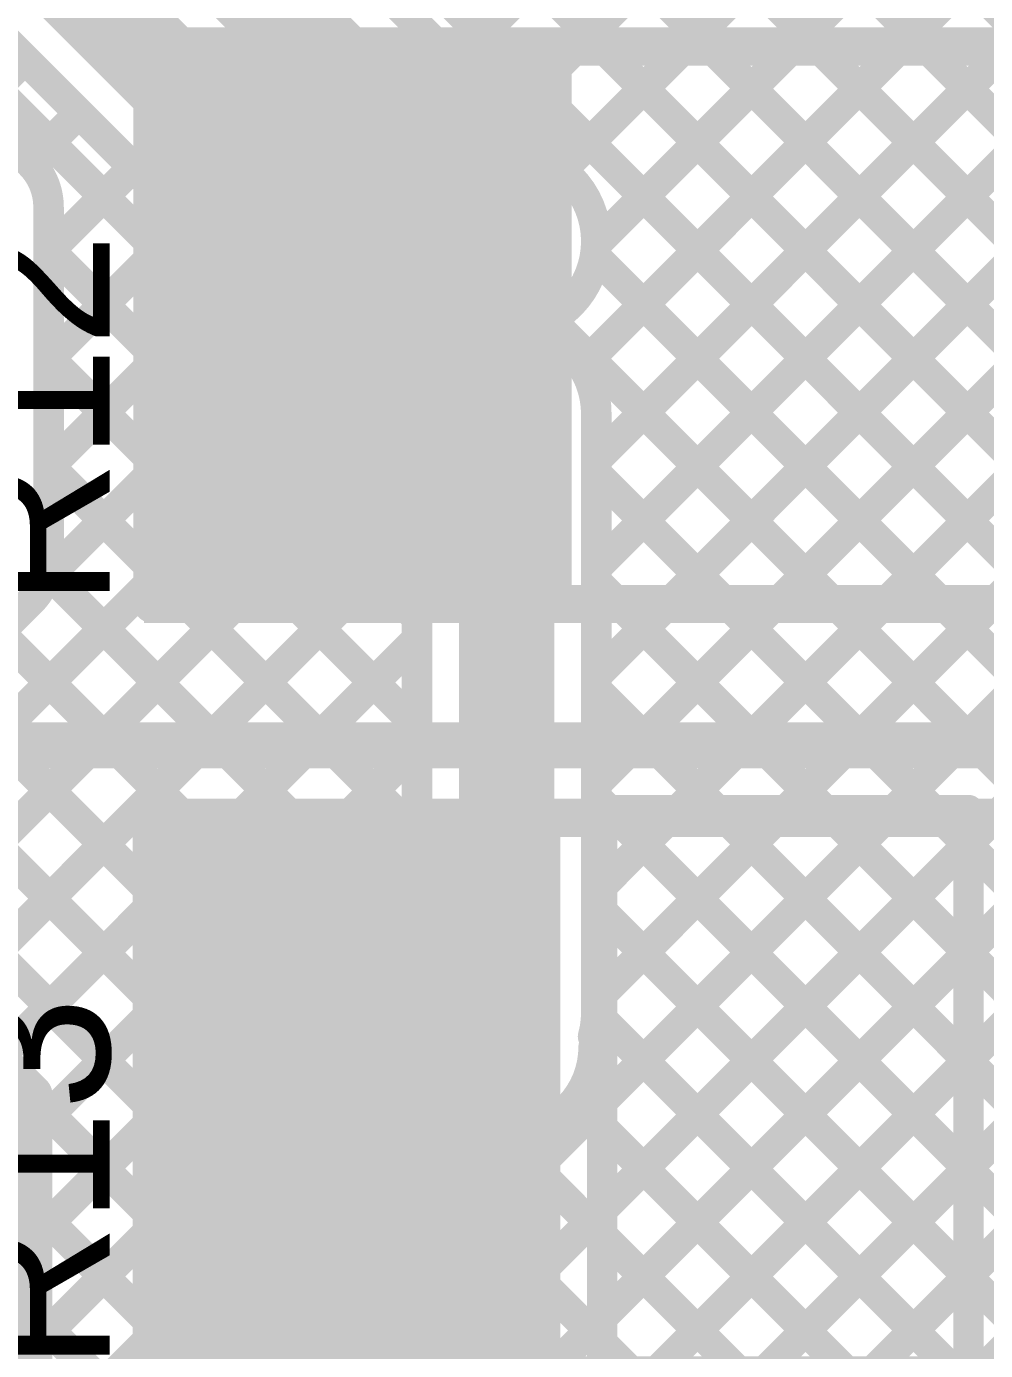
# Model space of a CAD drawing. Header units: millimetres. Extents: x 0.84 to 3.69, y 1.83 to 3.72.
# Drawn here: x 2.3132 to 2.5645, y 2.6535 to 3.0003 of the extents above; entities that cross this region are included whole.
import ezdxf

# ---------------------------------------------------------------- set-up
doc = ezdxf.new("R2010")
doc.units = ezdxf.units.MM
doc.header["$MEASUREMENT"] = 0
for name, color, linetype in [('BottomLayer', 5, 'Continuous'), ('BottomSolder', 6, 'Continuous'), ('MultiLayer', 9, 'Continuous'), ('TopLayer', 1, 'Continuous'), ('TopOverlay', 2, 'Continuous'), ('TopPaste', 8, 'Continuous'), ('TopSolder', 216, 'Continuous'), ('ViaHoleLayer', 16, 'Continuous')]:
    doc.layers.add(name, color=color, linetype=linetype)

# ---------------------------------------------------------------- blocks, each defined once
blk = doc.blocks.new('RES_2512_6')
at = {"layer": 'TopLayer'}
for points in [[(-0.15945, -0.06693), (-0.09646, -0.06693), (-0.15945, 0.06693), (-0.09646, 0.06693)], [(0.09646, -0.06693), (0.15945, -0.06693), (0.09646, 0.06693), (0.15945, 0.06693)]]:
    blk.add_solid(points, dxfattribs=at)
at = {"layer": 'TopOverlay', "const_width": 0.01}
for points in [[(0.16679, 0.073), (-0.167, 0.073)], [(-0.167, 0.073), (-0.167, -0.073)], [(0.16679, 0.073), (0.16679, -0.073)], [(0.16679, -0.073), (-0.167, -0.073)]]:
    blk.add_lwpolyline(points, dxfattribs=at)
at = {"layer": 'TopOverlay', "const_width": 0.005}
for points in [[(-0.1695, 0.073, 1), (-0.1645, 0.073, 1)], [(-0.1695, 0.073, 1), (-0.1645, 0.073, 1)], [(0.16429, 0.073, 1), (0.16929, 0.073, 1)], [(0.16429, 0.073, 1), (0.16929, 0.073, 1)], [(-0.1695, -0.073, 1), (-0.1645, -0.073, 1)], [(-0.1695, -0.073, 1), (-0.1645, -0.073, 1)], [(0.16429, -0.073, 1), (0.16929, -0.073, 1)], [(0.16429, -0.073, 1), (0.16929, -0.073, 1)]]:
    blk.add_lwpolyline(points, format="xyb", close=True, dxfattribs=at)
at = {"layer": 'TopPaste'}
for points in [[(-0.15945, -0.06693), (-0.09646, -0.06693), (-0.15945, 0.06693), (-0.09646, 0.06693)], [(0.09646, -0.06693), (0.15945, -0.06693), (0.09646, 0.06693), (0.15945, 0.06693)]]:
    blk.add_solid(points, dxfattribs=at)
at = {"layer": 'TopSolder'}
for points in [[(-0.16345, -0.07093), (-0.09246, -0.07093), (-0.16345, 0.07093), (-0.09246, 0.07093)], [(0.09246, -0.07093), (0.16345, -0.07093), (0.09246, 0.07093), (0.16345, 0.07093)]]:
    blk.add_solid(points, dxfattribs=at)
blk = doc.blocks.new('RES_2512_7')
at = {"layer": 'TopLayer'}
for points in [[(-0.15945, -0.06693), (-0.09646, -0.06693), (-0.15945, 0.06693), (-0.09646, 0.06693)], [(0.09646, -0.06693), (0.15945, -0.06693), (0.09646, 0.06693), (0.15945, 0.06693)]]:
    blk.add_solid(points, dxfattribs=at)
at = {"layer": 'TopOverlay', "const_width": 0.01}
for points in [[(0.16679, 0.073), (-0.167, 0.073)], [(-0.167, 0.073), (-0.167, -0.073)], [(0.16679, 0.073), (0.16679, -0.073)], [(0.16679, -0.073), (-0.167, -0.073)]]:
    blk.add_lwpolyline(points, dxfattribs=at)
at = {"layer": 'TopOverlay', "const_width": 0.005}
for points in [[(-0.1695, 0.073, 1), (-0.1645, 0.073, 1)], [(-0.1695, 0.073, 1), (-0.1645, 0.073, 1)], [(0.16429, 0.073, 1), (0.16929, 0.073, 1)], [(0.16429, 0.073, 1), (0.16929, 0.073, 1)], [(-0.1695, -0.073, 1), (-0.1645, -0.073, 1)], [(-0.1695, -0.073, 1), (-0.1645, -0.073, 1)], [(0.16429, -0.073, 1), (0.16929, -0.073, 1)], [(0.16429, -0.073, 1), (0.16929, -0.073, 1)]]:
    blk.add_lwpolyline(points, format="xyb", close=True, dxfattribs=at)
at = {"layer": 'TopPaste'}
for points in [[(-0.15945, -0.06693), (-0.09646, -0.06693), (-0.15945, 0.06693), (-0.09646, 0.06693)], [(0.09646, -0.06693), (0.15945, -0.06693), (0.09646, 0.06693), (0.15945, 0.06693)]]:
    blk.add_solid(points, dxfattribs=at)
at = {"layer": 'TopSolder'}
for points in [[(-0.16345, -0.07093), (-0.09246, -0.07093), (-0.16345, 0.07093), (-0.09246, 0.07093)], [(0.09246, -0.07093), (0.16345, -0.07093), (0.09246, 0.07093), (0.16345, 0.07093)]]:
    blk.add_solid(points, dxfattribs=at)

msp = doc.modelspace()

# ---------------------------------------------------------------- linework, layer by layer
at = {"layer": 'BottomLayer'}
for points, const_width in [([(1.947, 3.436), (2.439, 2.944)], 0.025), ([(1.93575, 3.402), (2.439, 2.89875)], 0.025), ([(2.43942, 2.97682), (2.63237, 3.16977)], 0.008), ([(2.45356, 2.96268), (2.66065, 3.16977)], 0.008), ([(2.46249, 2.94332), (2.68894, 3.16977)], 0.008), ([(2.42527, 2.99096), (2.57616, 3.14185)], 0.008), ([(2.27573, 3.1405), (2.45562, 2.96062)], 0.008), ([(2.29008, 3.1405), (2.70936, 2.72122)], 0.008), ([(2.31836, 3.1405), (2.70772, 2.75115)], 0.008), ([(2.34665, 3.1405), (2.70811, 2.77904)], 0.008), ([(2.37493, 3.1405), (2.70794, 2.8075)], 0.008), ([(2.40322, 3.1405), (2.6843, 2.85942)], 0.008), ([(2.4315, 3.1405), (2.6843, 2.8877)], 0.008), ([(2.45882, 2.91137), (2.6843, 3.13685)], 0.008), ([(2.4625, 2.88676), (2.6843, 3.10856)], 0.008), ([(2.4625, 2.85848), (2.6896, 3.08558)], 0.008), ([(2.4625, 2.83019), (2.70304, 3.07073)], 0.008), ([(2.24767, 3.05684), (2.4155, 2.88901)], 0.008), ([(2.4625, 2.80191), (2.71741, 3.05682)], 0.008), ([(2.4625, 2.77363), (2.744, 3.05513)], 0.008), ([(2.2414, 3.04776), (2.4155, 2.87366)], 0.008), ([(2.2808, 2.99783), (2.3143, 2.96433)], 0.008), ([(2.2999, 2.97872), (2.31284, 2.99167)], 0.008), ([(2.4625, 2.74534), (2.70872, 2.99156)], 0.008), ([(2.31404, 2.96458), (2.32699, 2.97752)], 0.008), ([(2.319, 2.94125), (2.34113, 2.96338)], 0.008), ([(2.37094, 2.6255), (2.70772, 2.96228)], 0.008), ([(2.319, 2.861), (2.319, 2.953)], 0.008), ([(2.319, 2.91297), (2.35527, 2.94924)], 0.008), ([(2.319, 2.94188), (2.4155, 2.84538)], 0.008), ([(2.46218, 2.94012), (2.69953, 2.70277)], 0.008), ([(2.319, 2.88469), (2.36941, 2.9351)], 0.008), ([(2.45051, 2.92351), (2.6843, 2.68971)], 0.008), ([(2.31798, 2.85538), (2.38356, 2.92096)], 0.008), ([(2.44848, 2.9225), (2.4556, 2.91538)], 0.008), ([(2.319, 2.91359), (2.4155, 2.81709)], 0.008), ([(2.39923, 2.6255), (2.6843, 2.91057)], 0.008), ([(2.252, 2.76112), (2.3977, 2.90681)], 0.008), ([(2.439, 2.742), (2.439, 2.89875)], 0.025), ([(2.4625, 2.742), (2.4625, 2.89875)], 0.008), ([(2.252, 2.73283), (2.41184, 2.89267)], 0.008), ([(2.4155, 2.742), (2.4155, 2.88901)], 0.008), ([(2.319, 2.88531), (2.4155, 2.78881)], 0.008), ([(2.42751, 2.6255), (2.6843, 2.88229)], 0.008), ([(2.4625, 2.88323), (2.6843, 2.66143)], 0.008), ([(2.252, 2.70455), (2.4155, 2.86805)], 0.008), ([(2.3186, 2.85743), (2.4155, 2.76052)], 0.008), ([(2.4558, 2.6255), (2.68607, 2.85577)], 0.008), ([(2.4625, 2.85495), (2.69195, 2.6255)], 0.008), ([(2.252, 2.78737), (2.3143, 2.84967)], 0.008), ([(2.252, 2.67626), (2.4155, 2.83976)], 0.008), ([(2.30618, 2.84156), (2.41624, 2.7315)], 0.008), ([(2.48408, 2.6255), (2.69767, 2.83909)], 0.008), ([(2.29204, 2.82741), (2.49396, 2.6255)], 0.008), ([(2.4625, 2.82666), (2.66366, 2.6255)], 0.008), ([(2.51236, 2.6255), (2.7107, 2.82383)], 0.008), ([(2.2779, 2.81327), (2.46567, 2.6255)], 0.008), ([(2.252, 2.64798), (2.4155, 2.81148)], 0.008), ([(2.26376, 2.79913), (2.43739, 2.6255)], 0.008), ([(2.4625, 2.79838), (2.63538, 2.6255)], 0.008), ([(2.54065, 2.6255), (2.71257, 2.79742)], 0.008), ([(2.252, 2.61969), (2.4155, 2.78319)], 0.008), ([(2.252, 2.7826), (2.4091, 2.6255)], 0.008), ([(2.4625, 2.77009), (2.60709, 2.6255)], 0.008), ([(2.252, 2.75432), (2.38082, 2.6255)], 0.008), ([(2.28609, 2.6255), (2.4155, 2.75491)], 0.008), ([(2.4625, 2.74181), (2.57881, 2.6255)], 0.008), ([(2.252, 2.72603), (2.35253, 2.6255)], 0.008), ([(2.31437, 2.6255), (2.41677, 2.7279)], 0.008), ([(2.45701, 2.71901), (2.55052, 2.6255)], 0.008), ([(2.34266, 2.6255), (2.42945, 2.71229)], 0.008), ([(2.4375, 2.71024), (2.52224, 2.6255)], 0.008)]:
    msp.add_lwpolyline(points, dxfattribs=dict(at, const_width=const_width))
for points, const_width in [([(2.31084, 2.99167, 1), (2.31484, 2.99167, 1)], 0.004), ([(2.42327, 2.99096, 1), (2.42727, 2.99096, 1)], 0.004), ([(2.32499, 2.97752, 1), (2.32899, 2.97752, 1)], 0.004), ([(2.43742, 2.97682, 1), (2.44142, 2.97682, 1)], 0.004), ([(2.31204, 2.96458, 1), (2.31604, 2.96458, 1)], 0.004), ([(2.3123, 2.96433, 1), (2.3163, 2.96433, 1)], 0.004), ([(2.3123, 2.96433, 1), (2.3163, 2.96433, 1)], 0.004), ([(2.31231, 2.96431, 1), (2.31631, 2.96431, 1)], 0.004), ([(2.33913, 2.96338, 1), (2.34313, 2.96338, 1)], 0.004), ([(2.45156, 2.96268, 1), (2.45556, 2.96268, 1)], 0.004), ([(2.45362, 2.96062, 1), (2.45762, 2.96062, 1)], 0.004), ([(2.45362, 2.96062, 1), (2.45762, 2.96062, 1)], 0.004), ([(2.317, 2.953, 1), (2.321, 2.953, 1)], 0.004), ([(2.317, 2.953, 1), (2.321, 2.953, 1)], 0.004), ([(2.317, 2.953, 1), (2.321, 2.953, 1)], 0.004), ([(2.43275, 2.944, 1), (2.44525, 2.944, 1)], 0.0125), ([(2.43309, 2.944, 1), (2.44491, 2.944, 1)], 0.01181), ([(2.35327, 2.94924, 1), (2.35727, 2.94924, 1)], 0.004), ([(2.4605, 2.944, 1), (2.4645, 2.944, 1)], 0.004), ([(2.4605, 2.944, 1), (2.4645, 2.944, 1)], 0.004), ([(2.317, 2.94188, 1), (2.321, 2.94188, 1)], 0.004), ([(2.317, 2.94125, 1), (2.321, 2.94125, 1)], 0.004), ([(2.46018, 2.94012, 1), (2.46418, 2.94012, 1)], 0.004), ([(2.46049, 2.94332, 1), (2.46449, 2.94332, 1)], 0.004), ([(2.36741, 2.9351, 1), (2.37141, 2.9351, 1)], 0.004), ([(2.44851, 2.92351, 1), (2.45251, 2.92351, 1)], 0.004), ([(2.38156, 2.92096, 1), (2.38556, 2.92096, 1)], 0.004), ([(2.44648, 2.9225, 1), (2.45048, 2.9225, 1)], 0.004), ([(2.44648, 2.9225, 1), (2.45048, 2.9225, 1)], 0.004), ([(2.317, 2.91359, 1), (2.321, 2.91359, 1)], 0.004), ([(2.317, 2.91297, 1), (2.321, 2.91297, 1)], 0.004), ([(2.4536, 2.91538, 1), (2.4576, 2.91538, 1)], 0.004), ([(2.4536, 2.91538, 1), (2.4576, 2.91538, 1)], 0.004), ([(2.45362, 2.91536, 1), (2.45762, 2.91536, 1)], 0.004), ([(2.45682, 2.91137, 1), (2.46082, 2.91137, 1)], 0.004), ([(2.3957, 2.90681, 1), (2.3997, 2.90681, 1)], 0.004), ([(2.43275, 2.89875, 1), (2.44525, 2.89875, 1)], 0.0125), ([(2.43275, 2.89875, 1), (2.44525, 2.89875, 1)], 0.0125), ([(2.4605, 2.89875, 1), (2.4645, 2.89875, 1)], 0.004), ([(2.4605, 2.89875, 1), (2.4645, 2.89875, 1)], 0.004), ([(2.4605, 2.89875, 1), (2.4645, 2.89875, 1)], 0.004), ([(2.40984, 2.89267, 1), (2.41384, 2.89267, 1)], 0.004), ([(2.4135, 2.88901, 1), (2.4175, 2.88901, 1)], 0.004), ([(2.4135, 2.88901, 1), (2.4175, 2.88901, 1)], 0.004), ([(2.317, 2.88531, 1), (2.321, 2.88531, 1)], 0.004), ([(2.317, 2.88469, 1), (2.321, 2.88469, 1)], 0.004), ([(2.4605, 2.88676, 1), (2.4645, 2.88676, 1)], 0.004), ([(2.4605, 2.88323, 1), (2.4645, 2.88323, 1)], 0.004), ([(2.4135, 2.87366, 1), (2.4175, 2.87366, 1)], 0.004), ([(2.4135, 2.86805, 1), (2.4175, 2.86805, 1)], 0.004), ([(2.317, 2.861, 1), (2.321, 2.861, 1)], 0.004), ([(2.317, 2.861, 1), (2.321, 2.861, 1)], 0.004), ([(2.317, 2.861, 1), (2.321, 2.861, 1)], 0.004), ([(2.3166, 2.85743, 1), (2.3206, 2.85743, 1)], 0.004), ([(2.4605, 2.85848, 1), (2.4645, 2.85848, 1)], 0.004), ([(2.31598, 2.85538, 1), (2.31998, 2.85538, 1)], 0.004), ([(2.4605, 2.85495, 1), (2.4645, 2.85495, 1)], 0.004), ([(2.3123, 2.84967, 1), (2.3163, 2.84967, 1)], 0.004), ([(2.3123, 2.84967, 1), (2.3163, 2.84967, 1)], 0.004), ([(2.31231, 2.84969, 1), (2.31631, 2.84969, 1)], 0.004), ([(2.4135, 2.84538, 1), (2.4175, 2.84538, 1)], 0.004), ([(2.4135, 2.83976, 1), (2.4175, 2.83976, 1)], 0.004), ([(2.4605, 2.83019, 1), (2.4645, 2.83019, 1)], 0.004), ([(2.4605, 2.82666, 1), (2.4645, 2.82666, 1)], 0.004), ([(2.4135, 2.81709, 1), (2.4175, 2.81709, 1)], 0.004), ([(2.4135, 2.81148, 1), (2.4175, 2.81148, 1)], 0.004), ([(2.4605, 2.80191, 1), (2.4645, 2.80191, 1)], 0.004), ([(2.4605, 2.79838, 1), (2.4645, 2.79838, 1)], 0.004), ([(2.4135, 2.78881, 1), (2.4175, 2.78881, 1)], 0.004), ([(2.4135, 2.78319, 1), (2.4175, 2.78319, 1)], 0.004), ([(2.4605, 2.77363, 1), (2.4645, 2.77363, 1)], 0.004), ([(2.4605, 2.77009, 1), (2.4645, 2.77009, 1)], 0.004), ([(2.4135, 2.76052, 1), (2.4175, 2.76052, 1)], 0.004), ([(2.4135, 2.75491, 1), (2.4175, 2.75491, 1)], 0.004), ([(2.43275, 2.742, 1), (2.44525, 2.742, 1)], 0.0125), ([(2.4605, 2.74534, 1), (2.4645, 2.74534, 1)], 0.004), ([(2.4135, 2.742, 1), (2.4175, 2.742, 1)], 0.004), ([(2.4135, 2.742, 1), (2.4175, 2.742, 1)], 0.004), ([(2.43309, 2.733, 1), (2.44491, 2.733, 1)], 0.01181), ([(2.4605, 2.742, 1), (2.4645, 2.742, 1)], 0.004), ([(2.4605, 2.742, 1), (2.4645, 2.742, 1)], 0.004), ([(2.4605, 2.74181, 1), (2.4645, 2.74181, 1)], 0.004), ([(2.41435, 2.73573, 1), (2.41835, 2.73573, 1)], 0.004), ([(2.41435, 2.73573, 1), (2.41835, 2.73573, 1)], 0.004), ([(2.45965, 2.73573, 1), (2.46365, 2.73573, 1)], 0.004), ([(2.45981, 2.733, 1), (2.46381, 2.733, 1)], 0.004), ([(2.41424, 2.7315, 1), (2.41824, 2.7315, 1)], 0.004), ([(2.41477, 2.7279, 1), (2.41877, 2.7279, 1)], 0.004), ([(2.45501, 2.71901, 1), (2.45901, 2.71901, 1)], 0.004), ([(2.42745, 2.71229, 1), (2.43145, 2.71229, 1)], 0.004), ([(2.4355, 2.71024, 1), (2.4395, 2.71024, 1)], 0.004)]:
    msp.add_lwpolyline(points, format="xyb", close=True, dxfattribs=dict(at, const_width=const_width))
at = {"layer": 'BottomLayer', "const_width": 0.008}
for points in [[(2.3143, 2.96433, -0.199231), (2.319, 2.953)], [(2.31431, 2.96431, -0.198912), (2.319, 2.953)], [(2.45562, 2.96062, -0.198912), (2.4625, 2.944)], [(2.4625, 2.944, -0.297185), (2.44848, 2.9225)], [(2.4556, 2.91538, -0.199188), (2.4625, 2.89875)], [(2.45562, 2.91536, -0.198912), (2.4625, 2.89875)], [(2.319, 2.861, -0.199231), (2.3143, 2.84967)], [(2.319, 2.861, -0.198912), (2.31431, 2.84969)], [(2.41635, 2.73573, -0.067653), (2.4155, 2.742)], [(2.4625, 2.742, -0.067653), (2.46165, 2.73573)], [(2.46181, 2.733, -1.061794), (2.41635, 2.73573)]]:
    msp.add_lwpolyline(points, format="xyb", dxfattribs=at)
at = {"layer": 'BottomSolder', "const_width": 0.00991}
for points in [[(2.43405, 2.944, 1), (2.44395, 2.944, 1)], [(2.43405, 2.733, 1), (2.44395, 2.733, 1)]]:
    msp.add_lwpolyline(points, format="xyb", close=True, dxfattribs=at)
at = {"layer": 'MultiLayer', "const_width": 0.01181}
for points in [[(2.43309, 2.944, 1), (2.44491, 2.944, 1)], [(2.43309, 2.733, 1), (2.44491, 2.733, 1)]]:
    msp.add_lwpolyline(points, format="xyb", close=True, dxfattribs=at)
at = {"layer": 'TopLayer'}
for points, const_width in [([(2.43309, 2.944, 1), (2.44491, 2.944, 1)], 0.01181), ([(2.46205, 2.795, 1), (2.46605, 2.795, 1)], 0.004), ([(2.46205, 2.795, 1), (2.46605, 2.795, 1)], 0.004), ([(2.46388, 2.795, 1), (2.46788, 2.795, 1)], 0.004), ([(2.48187, 2.795, 1), (2.48587, 2.795, 1)], 0.004), ([(2.49216, 2.795, 1), (2.49616, 2.795, 1)], 0.004), ([(2.51016, 2.795, 1), (2.51416, 2.795, 1)], 0.004), ([(2.52045, 2.795, 1), (2.52445, 2.795, 1)], 0.004), ([(2.53844, 2.795, 1), (2.54244, 2.795, 1)], 0.004), ([(2.54873, 2.795, 1), (2.55273, 2.795, 1)], 0.004), ([(2.558, 2.795, 1), (2.562, 2.795, 1)], 0.004), ([(2.558, 2.795, 1), (2.562, 2.795, 1)], 0.004), ([(2.558, 2.78627, 1), (2.562, 2.78627, 1)], 0.004), ([(2.558, 2.78573, 1), (2.562, 2.78573, 1)], 0.004), ([(2.46205, 2.77518, 1), (2.46605, 2.77518, 1)], 0.004), ([(2.46205, 2.76854, 1), (2.46605, 2.76854, 1)], 0.004), ([(2.558, 2.75799, 1), (2.562, 2.75799, 1)], 0.004), ([(2.558, 2.75745, 1), (2.562, 2.75745, 1)], 0.004), ([(2.46205, 2.7469, 1), (2.46605, 2.7469, 1)], 0.004), ([(2.43309, 2.733, 1), (2.44491, 2.733, 1)], 0.01181), ([(2.46205, 2.74025, 1), (2.46605, 2.74025, 1)], 0.004), ([(2.558, 2.7297, 1), (2.562, 2.7297, 1)], 0.004), ([(2.558, 2.72916, 1), (2.562, 2.72916, 1)], 0.004), ([(2.3125, 2.72062, 1), (2.3175, 2.72062, 1)], 0.005), ([(2.3125, 2.72062, 1), (2.3175, 2.72062, 1)], 0.005), ([(2.46205, 2.71861, 1), (2.46605, 2.71861, 1)], 0.004), ([(2.46205, 2.71197, 1), (2.46605, 2.71197, 1)], 0.004), ([(2.558, 2.70142, 1), (2.562, 2.70142, 1)], 0.004), ([(2.558, 2.70088, 1), (2.562, 2.70088, 1)], 0.004), ([(2.46205, 2.69033, 1), (2.46605, 2.69033, 1)], 0.004), ([(2.46205, 2.68369, 1), (2.46605, 2.68369, 1)], 0.004), ([(2.558, 2.67314, 1), (2.562, 2.67314, 1)], 0.004), ([(2.558, 2.67259, 1), (2.562, 2.67259, 1)], 0.004), ([(2.46205, 2.66204, 1), (2.46605, 2.66204, 1)], 0.004), ([(2.46205, 2.6554, 1), (2.46605, 2.6554, 1)], 0.004)]:
    msp.add_lwpolyline(points, format="xyb", close=True, dxfattribs=dict(at, const_width=const_width))
for points, const_width in [([(2.21211, 2.8235), (2.315, 2.72062)], 0.01), ([(2.275, 2.812), (2.73, 2.812)], 0.012), ([(2.46405, 2.795), (2.56, 2.795)], 0.008), ([(2.46405, 2.77518), (2.48387, 2.795)], 0.008), ([(2.46405, 2.71861), (2.54044, 2.795)], 0.008), ([(2.46405, 2.7469), (2.51216, 2.795)], 0.008), ([(2.46405, 2.631), (2.46405, 2.795)], 0.008), ([(2.46588, 2.795), (2.56, 2.70088)], 0.008), ([(2.49416, 2.795), (2.56, 2.72916)], 0.008), ([(2.52245, 2.795), (2.56, 2.75745)], 0.008), ([(2.55073, 2.795), (2.56, 2.78573)], 0.008), ([(2.56, 2.636), (2.56, 2.795)], 0.008), ([(2.46405, 2.69033), (2.56, 2.78627)], 0.008), ([(2.46405, 2.76854), (2.56, 2.67259)], 0.008), ([(2.46405, 2.66204), (2.56, 2.75799)], 0.008), ([(2.46405, 2.74025), (2.56, 2.64431)], 0.008), ([(2.46405, 2.63376), (2.56, 2.7297)], 0.008), ([(2.315, 2.115), (2.315, 2.72062)], 0.01), ([(2.46405, 2.71197), (2.61002, 2.566)], 0.008), ([(2.42358, 2.565), (2.56, 2.70142)], 0.008), ([(2.46405, 2.68369), (2.58174, 2.566)], 0.008), ([(2.45187, 2.565), (2.56, 2.67314)], 0.008), ([(2.46405, 2.6554), (2.56, 2.55946)], 0.008)]:
    msp.add_lwpolyline(points, dxfattribs=dict(at, const_width=const_width))
for points in [[(2.344, 2.844), (2.456, 2.844), (2.344, 2.999), (2.456, 2.999)], [(2.34105, 2.642), (2.45305, 2.642), (2.34105, 2.797), (2.45305, 2.797)]]:
    msp.add_solid(points, dxfattribs=at)
at = {"layer": 'TopSolder', "const_width": 0.00991}
for points in [[(2.43405, 2.944, 1), (2.44395, 2.944, 1)], [(2.43405, 2.733, 1), (2.44395, 2.733, 1)]]:
    msp.add_lwpolyline(points, format="xyb", close=True, dxfattribs=at)
at = {"layer": 'ViaHoleLayer', "const_width": 0.00591}
for points in [[(2.43605, 2.944, 1), (2.44195, 2.944, 1)], [(2.43605, 2.733, 1), (2.44195, 2.733, 1)]]:
    msp.add_lwpolyline(points, format="xyb", close=True, dxfattribs=at)

# ---------------------------------------------------------------- block references
at = {"rotation": 180}
for name, p in [('RES_2512_7', (2.513, 2.922)), ('RES_2512_6', (2.513, 2.72))]:
    msp.add_blockref(name, p, dxfattribs=at)

# ---------------------------------------------------------------- texts
at = {"layer": 'TopOverlay'}
for s, p in [('R12', (2.335, 2.848)), ('R13', (2.335, 2.648))]:
    msp.add_text(s, height=0.04, rotation=90, dxfattribs=at).set_placement(p)

doc.saveas('drawing.dxf')
